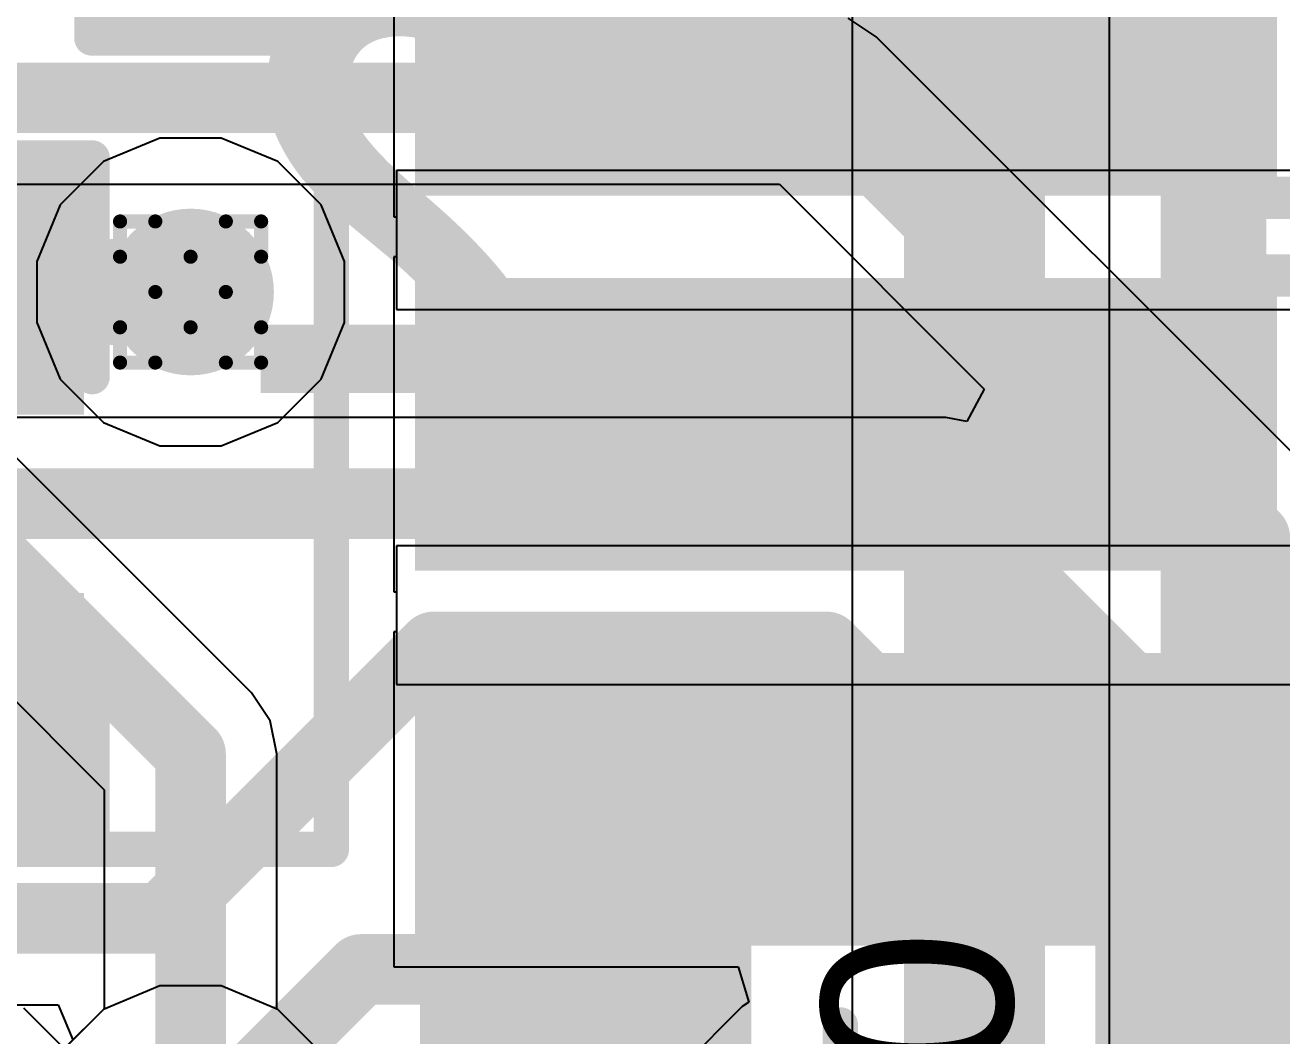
# Model space of a CAD drawing. Header units: inches. Extents: x -6 to 328, y -6 to 90.
# Drawn here: x 22.964 to 27.489, y 19.435 to 23.074 of the extents above; entities that cross this region are included whole.
import ezdxf

# ---------------------------------------------------------------- set-up
doc = ezdxf.new("R2010")
doc.units = ezdxf.units.IN
for name, color, linetype in [('Bottom Layer', 5, 'Continuous'), ('Bottom Overlay', 54, 'Continuous'), ('Bottom Paste', 16, 'Continuous'), ('Bottom Solder', 6, 'Continuous'), ('Drill Drawing', 1, 'Continuous'), ('GND', 76, 'Continuous'), ('PWR', 16, 'Continuous'), ('Top Layer', 1, 'Continuous'), ('Top Overlay', 2, 'Continuous'), ('Top Paste', 8, 'Continuous'), ('Top Solder', 216, 'Continuous'), ('Via Holes', 16, 'Continuous')]:
    doc.layers.add(name, color=color, linetype=linetype)
doc.styles.add('Arial', font='', dxfattribs={"height": 0.2})
doc.styles.add('Arial_Bold', font='', dxfattribs={"height": 0.2})
doc.styles.get('Arial').set_extended_font_data('Arial')
doc.styles.get('Arial_Bold').set_extended_font_data('Arial', bold=True)

# ---------------------------------------------------------------- blocks, each defined once
blk = doc.blocks.new('R___0603_B_32')
at = {"layer": 'Bottom Layer'}
for points in [[(-1.143, -0.4445), (-1.143, 0.4445), (-0.381, 0.4445), (-0.381, -0.4445)], [(0.381, -0.4445), (0.381, 0.4445), (1.143, 0.4445), (1.143, -0.4445)]]:
    blk.add_hatch(color=5, dxfattribs=at).paths.add_polyline_path(points)
at = {"layer": 'Bottom Paste'}
for points in [[(-1.143, -0.4445), (-1.143, 0.4445), (-0.381, 0.4445), (-0.381, -0.4445)], [(0.381, -0.4445), (0.381, 0.4445), (1.143, 0.4445), (1.143, -0.4445)]]:
    blk.add_hatch(color=16, dxfattribs=at).paths.add_polyline_path(points)
at = {"layer": 'Bottom Solder'}
for points in [[(-1.2446, -0.5461), (-1.2446, 0.5461), (-0.2794, 0.5461), (-0.2794, -0.5461)], [(0.2794, -0.5461), (0.2794, 0.5461), (1.2446, 0.5461), (1.2446, -0.5461)]]:
    blk.add_hatch(color=6, dxfattribs=at).paths.add_polyline_path(points)
at = {"layer": 'Bottom Overlay'}
for points in [[(1.2192, 0.5334, 0.127, 0.127, 0), (-1.2192, 0.5334, 0.127, 0.127, 0)], [(-1.2192, -0.5334, 0.127, 0.127, 0), (-1.2192, 0.5334, 0.127, 0.127, 0)], [(1.2192, -0.5334, 0.127, 0.127, 0), (1.2192, 0.5334, 0.127, 0.127, 0)], [(1.2192, -0.5334, 0.127, 0.127, 0), (-1.2192, -0.5334, 0.127, 0.127, 0)]]:
    blk.add_lwpolyline(points, format="xyseb", dxfattribs=at)
for points in [[(-1.25095, 0.5334, 0.0635, 0.0635, 1), (-1.18745, 0.5334, 0.0635, 0.0635, 1)], [(-1.25095, 0.5334, 0.0635, 0.0635, 1), (-1.18745, 0.5334, 0.0635, 0.0635, 1)], [(1.18745, 0.5334, 0.0635, 0.0635, 1), (1.25095, 0.5334, 0.0635, 0.0635, 1)], [(1.18745, 0.5334, 0.0635, 0.0635, 1), (1.25095, 0.5334, 0.0635, 0.0635, 1)], [(-1.25095, -0.5334, 0.0635, 0.0635, 1), (-1.18745, -0.5334, 0.0635, 0.0635, 1)], [(-1.25095, -0.5334, 0.0635, 0.0635, 1), (-1.18745, -0.5334, 0.0635, 0.0635, 1)], [(1.18745, -0.5334, 0.0635, 0.0635, 1), (1.25095, -0.5334, 0.0635, 0.0635, 1)], [(1.18745, -0.5334, 0.0635, 0.0635, 1), (1.25095, -0.5334, 0.0635, 0.0635, 1)]]:
    blk.add_lwpolyline(points, format="xyseb", close=True, dxfattribs=at)
blk = doc.blocks.new('HR963370A_51')
at = {"layer": 'Top Layer'}
for points in [[(-5.15, -6.8), (-4.3, -6.8), (-4.3, -9.7), (-5.15, -9.7)], [(-3.8, -6.8), (-2.95, -6.8), (-2.95, -9.7), (-3.8, -9.7)], [(-2.45, -6.8), (-1.6, -6.8), (-1.6, -9.7), (-2.45, -9.7)]]:
    blk.add_hatch(color=1, dxfattribs=at).paths.add_polyline_path(points)
at = {"layer": 'Top Paste'}
for points in [[(-5.15, -6.8), (-4.3, -6.8), (-4.3, -9.7), (-5.15, -9.7)], [(-3.8, -6.8), (-2.95, -6.8), (-2.95, -9.7), (-3.8, -9.7)], [(-2.45, -6.8), (-1.6, -6.8), (-1.6, -9.7), (-2.45, -9.7)]]:
    blk.add_hatch(color=8, dxfattribs=at).paths.add_polyline_path(points)
at = {"layer": 'Top Solder'}
for points in [[(-5.2516, -6.6984), (-4.1984, -6.6984), (-4.1984, -9.8016), (-5.2516, -9.8016)], [(-3.9016, -6.6984), (-2.8484, -6.6984), (-2.8484, -9.8016), (-3.9016, -9.8016)], [(-2.5516, -6.6984), (-1.4984, -6.6984), (-1.4984, -9.8016), (-2.5516, -9.8016)]]:
    blk.add_hatch(color=216, dxfattribs=at).paths.add_polyline_path(points)
at = {"layer": 'Top Overlay'}
blk.add_lwpolyline([(-8.1788, -8.2296, 0.127, 0.127, 0), (-5.5372, -8.2296, 0.127, 0.127, 0)], format="xyseb", dxfattribs=at)
blk.add_lwpolyline([(-5.569, -8.2296, 0.0635, 0.0635, 1), (-5.5054, -8.2296, 0.0635, 0.0635, 1)], format="xyseb", close=True, dxfattribs=at)
blk = doc.blocks.new('C___0603_B_72')
at = {"layer": 'Bottom Layer'}
for points in [[(-1.143, -0.4445), (-1.143, 0.4445), (-0.381, 0.4445), (-0.381, -0.4445)], [(0.381, -0.4445), (0.381, 0.4445), (1.143, 0.4445), (1.143, -0.4445)]]:
    blk.add_hatch(color=5, dxfattribs=at).paths.add_polyline_path(points)
at = {"layer": 'Bottom Paste'}
for points in [[(-1.143, -0.4445), (-1.143, 0.4445), (-0.381, 0.4445), (-0.381, -0.4445)], [(0.381, -0.4445), (0.381, 0.4445), (1.143, 0.4445), (1.143, -0.4445)]]:
    blk.add_hatch(color=16, dxfattribs=at).paths.add_polyline_path(points)
at = {"layer": 'Bottom Solder'}
for points in [[(-1.203, -0.5045), (-1.203, 0.5045), (-0.321, 0.5045), (-0.321, -0.5045)], [(0.321, -0.5045), (0.321, 0.5045), (1.203, 0.5045), (1.203, -0.5045)]]:
    blk.add_hatch(color=6, dxfattribs=at).paths.add_polyline_path(points)
at = {"layer": 'Bottom Overlay'}
for points in [[(-1.2446, 0.5334, 0.127, 0.127, 0), (-0.4572, 0.5334, 0.127, 0.127, 0)], [(-1.2446, 0.5334, 0.127, 0.127, 0), (-1.2446, -0.5334, 0.127, 0.127, 0)], [(0.4572, 0.5334, 0.127, 0.127, 0), (1.2446, 0.5334, 0.127, 0.127, 0)], [(1.2446, 0.5334, 0.127, 0.127, 0), (1.2446, -0.5334, 0.127, 0.127, 0)], [(-1.2446, -0.5334, 0.127, 0.127, 0), (-0.4572, -0.5334, 0.127, 0.127, 0)], [(0.4572, -0.5334, 0.127, 0.127, 0), (1.2446, -0.5334, 0.127, 0.127, 0)]]:
    blk.add_lwpolyline(points, format="xyseb", dxfattribs=at)
for points in [[(-1.2764, 0.5334, 0.0635, 0.0635, 1), (-1.2128, 0.5334, 0.0635, 0.0635, 1)], [(-1.2764, 0.5334, 0.0635, 0.0635, 1), (-1.2128, 0.5334, 0.0635, 0.0635, 1)], [(-0.4889, 0.5334, 0.0635, 0.0635, 1), (-0.4254, 0.5334, 0.0635, 0.0635, 1)], [(0.4254, 0.5334, 0.0635, 0.0635, 1), (0.4889, 0.5334, 0.0635, 0.0635, 1)], [(1.2128, 0.5334, 0.0635, 0.0635, 1), (1.2764, 0.5334, 0.0635, 0.0635, 1)], [(1.2128, 0.5334, 0.0635, 0.0635, 1), (1.2764, 0.5334, 0.0635, 0.0635, 1)], [(-1.2764, -0.5334, 0.0635, 0.0635, 1), (-1.2128, -0.5334, 0.0635, 0.0635, 1)], [(-1.2764, -0.5334, 0.0635, 0.0635, 1), (-1.2128, -0.5334, 0.0635, 0.0635, 1)], [(-0.4889, -0.5334, 0.0635, 0.0635, 1), (-0.4254, -0.5334, 0.0635, 0.0635, 1)], [(0.4254, -0.5334, 0.0635, 0.0635, 1), (0.4889, -0.5334, 0.0635, 0.0635, 1)], [(1.2128, -0.5334, 0.0635, 0.0635, 1), (1.2764, -0.5334, 0.0635, 0.0635, 1)], [(1.2128, -0.5334, 0.0635, 0.0635, 1), (1.2764, -0.5334, 0.0635, 0.0635, 1)]]:
    blk.add_lwpolyline(points, format="xyseb", close=True, dxfattribs=at)
blk = doc.blocks.new('C___0603_B_85')
at = {"layer": 'Bottom Layer'}
for points in [[(-1.143, -0.4445), (-1.143, 0.4445), (-0.381, 0.4445), (-0.381, -0.4445)], [(0.381, -0.4445), (0.381, 0.4445), (1.143, 0.4445), (1.143, -0.4445)]]:
    blk.add_hatch(color=5, dxfattribs=at).paths.add_polyline_path(points)
at = {"layer": 'Bottom Paste'}
for points in [[(-1.143, -0.4445), (-1.143, 0.4445), (-0.381, 0.4445), (-0.381, -0.4445)], [(0.381, -0.4445), (0.381, 0.4445), (1.143, 0.4445), (1.143, -0.4445)]]:
    blk.add_hatch(color=16, dxfattribs=at).paths.add_polyline_path(points)
at = {"layer": 'Bottom Solder'}
for points in [[(-1.203, -0.5045), (-1.203, 0.5045), (-0.321, 0.5045), (-0.321, -0.5045)], [(0.321, -0.5045), (0.321, 0.5045), (1.203, 0.5045), (1.203, -0.5045)]]:
    blk.add_hatch(color=6, dxfattribs=at).paths.add_polyline_path(points)
at = {"layer": 'Bottom Overlay'}
for points in [[(-1.2446, 0.5334, 0.127, 0.127, 0), (-0.4572, 0.5334, 0.127, 0.127, 0)], [(-1.2446, -0.5334, 0.127, 0.127, 0), (-1.2446, 0.5334, 0.127, 0.127, 0)], [(0.4572, 0.5334, 0.127, 0.127, 0), (1.2446, 0.5334, 0.127, 0.127, 0)], [(1.2446, -0.5334, 0.127, 0.127, 0), (1.2446, 0.5334, 0.127, 0.127, 0)], [(-1.2446, -0.5334, 0.127, 0.127, 0), (-0.4572, -0.5334, 0.127, 0.127, 0)], [(0.4572, -0.5334, 0.127, 0.127, 0), (1.2446, -0.5334, 0.127, 0.127, 0)]]:
    blk.add_lwpolyline(points, format="xyseb", dxfattribs=at)
for points in [[(-1.2764, 0.5334, 0.0635, 0.0635, 1), (-1.2128, 0.5334, 0.0635, 0.0635, 1)], [(-1.2764, 0.5334, 0.0635, 0.0635, 1), (-1.2128, 0.5334, 0.0635, 0.0635, 1)], [(-0.4889, 0.5334, 0.0635, 0.0635, 1), (-0.4254, 0.5334, 0.0635, 0.0635, 1)], [(0.4254, 0.5334, 0.0635, 0.0635, 1), (0.4889, 0.5334, 0.0635, 0.0635, 1)], [(1.2128, 0.5334, 0.0635, 0.0635, 1), (1.2764, 0.5334, 0.0635, 0.0635, 1)], [(1.2128, 0.5334, 0.0635, 0.0635, 1), (1.2764, 0.5334, 0.0635, 0.0635, 1)], [(-1.2764, -0.5334, 0.0635, 0.0635, 1), (-1.2128, -0.5334, 0.0635, 0.0635, 1)], [(-1.2764, -0.5334, 0.0635, 0.0635, 1), (-1.2128, -0.5334, 0.0635, 0.0635, 1)], [(-0.4889, -0.5334, 0.0635, 0.0635, 1), (-0.4254, -0.5334, 0.0635, 0.0635, 1)], [(0.4254, -0.5334, 0.0635, 0.0635, 1), (0.4889, -0.5334, 0.0635, 0.0635, 1)], [(1.2128, -0.5334, 0.0635, 0.0635, 1), (1.2764, -0.5334, 0.0635, 0.0635, 1)], [(1.2128, -0.5334, 0.0635, 0.0635, 1), (1.2764, -0.5334, 0.0635, 0.0635, 1)]]:
    blk.add_lwpolyline(points, format="xyseb", close=True, dxfattribs=at)

msp = doc.modelspace()

# ---------------------------------------------------------------- hatches: boundary and pattern name
at = {"layer": 'Bottom Layer'}
h = msp.add_hatch(color=5, dxfattribs=at)
edge = h.paths.add_edge_path()
edge.add_arc((23.56, 22.113), 0.3, 0, 360)
at = {"layer": 'GND'}
h = msp.add_hatch(color=76, dxfattribs=at)
edge = h.paths.add_edge_path()
edge.add_arc((23.56, 22.113), 0.3, 0, 360)
at = {"layer": 'PWR'}
h = msp.add_hatch(color=16, dxfattribs=at)
edge = h.paths.add_edge_path()
edge.add_arc((23.56, 22.113), 0.3, 0, 360)
at = {"layer": 'Top Layer'}
h = msp.add_hatch(color=1, dxfattribs=at)
edge = h.paths.add_edge_path()
edge.add_arc((23.56, 22.113), 0.3, 0, 360)
at = {"layer": 'Via Holes'}
h = msp.add_hatch(color=7, dxfattribs=at)
edge = h.paths.add_edge_path()
edge.add_arc((23.56, 22.113), 0.15, 0, 360)

# ---------------------------------------------------------------- linework, layer by layer
at = {"layer": 'Bottom Layer'}
for p, q in [((26.0287, 23.0319), (25.9279, 23.0992)), ((27.6114, 21.4492), (26.0287, 23.0319)), ((22.1217, 22.5014), (25.6802, 22.5014)), ((25.6802, 22.5014), (26.4178, 21.7638)), ((26.4178, 21.7638), (26.3552, 21.6467)), ((26.2795, 21.6618), (21.9623, 21.6618)), ((26.3552, 21.6467), (26.2795, 21.6618)), ((20.812, 19.5475), (23.0834, 19.5475)), ((23.0834, 19.5475), (23.136, 19.4205))]:
    msp.add_line(p, q, dxfattribs=at)
for points in [[(22.1217, 22.8121, 0.254, 0.254, 0), (25.8089, 22.8121, 0.254, 0.254, 0)], [(25.8089, 22.8121, 0.254, 0.254, 0), (27.3916, 21.2294, 0.254, 0.254, 0)], [(22.6723, 22.113, 0.381, 0.381, 0), (23.56, 22.113, 0.381, 0.381, 0)], [(20.3581, 21.351, 0.254, 0.254, 0), (26.2795, 21.351, 0.254, 0.254, 0)], [(26.2795, 21.351, 0.254, 0.254, 0), (26.9449, 20.6856, 0.254, 0.254, 0)], [(27.3916, 12.5912, 0.254, 0.254, 0), (27.3916, 21.2294, 0.254, 0.254, 0)], [(23.4576, 19.8583, 0.254, 0.254, 0), (24.4348, 20.8354, 0.254, 0.254, 0)], [(24.4348, 20.8354, 0.254, 0.254, 0), (25.8501, 20.8354, 0.254, 0.254, 0)], [(25.8501, 20.8354, 0.254, 0.254, 0), (26.4818, 20.2037, 0.254, 0.254, 0)], [(26.9449, 12.3172, 0.254, 0.254, 0), (26.9449, 20.6856, 0.254, 0.254, 0)], [(26.4818, 11.368, 0.254, 0.254, 0), (26.4818, 20.2037, 0.254, 0.254, 0)], [(20.0049, 19.8583, 0.254, 0.254, 0), (23.4576, 19.8583, 0.254, 0.254, 0)], [(23.56, 19.061, 0.254, 0.254, 0), (24.1736, 19.6746, 0.254, 0.254, 0)], [(24.1736, 19.6746, 0.254, 0.254, 0), (24.9824, 19.6746, 0.254, 0.254, 0)]]:
    msp.add_lwpolyline(points, format="xyseb", dxfattribs=at)
for points in [[(25.7454, 22.8121, 0.127, 0.127, 1), (25.8724, 22.8121, 0.127, 0.127, 1)], [(25.7454, 22.8121, 0.127, 0.127, 1), (25.8724, 22.8121, 0.127, 0.127, 1)], [(23.4647, 22.113, 0.1905, 0.1905, 1), (23.6552, 22.113, 0.1905, 0.1905, 1)], [(26.216, 21.351, 0.127, 0.127, 1), (26.343, 21.351, 0.127, 0.127, 1)], [(26.216, 21.351, 0.127, 0.127, 1), (26.343, 21.351, 0.127, 0.127, 1)], [(27.3281, 21.2294, 0.127, 0.127, 1), (27.4551, 21.2294, 0.127, 0.127, 1)], [(27.3281, 21.2294, 0.127, 0.127, 1), (27.4551, 21.2294, 0.127, 0.127, 1)], [(24.3713, 20.8354, 0.127, 0.127, 1), (24.4983, 20.8354, 0.127, 0.127, 1)], [(24.3713, 20.8354, 0.127, 0.127, 1), (24.4983, 20.8354, 0.127, 0.127, 1)], [(25.7866, 20.8354, 0.127, 0.127, 1), (25.9136, 20.8354, 0.127, 0.127, 1)], [(25.7866, 20.8354, 0.127, 0.127, 1), (25.9136, 20.8354, 0.127, 0.127, 1)], [(26.8814, 20.6856, 0.127, 0.127, 1), (27.0084, 20.6856, 0.127, 0.127, 1)], [(26.8814, 20.6856, 0.127, 0.127, 1), (27.0084, 20.6856, 0.127, 0.127, 1)], [(26.4183, 20.2037, 0.127, 0.127, 1), (26.5453, 20.2037, 0.127, 0.127, 1)], [(26.4183, 20.2037, 0.127, 0.127, 1), (26.5453, 20.2037, 0.127, 0.127, 1)], [(23.3941, 19.8583, 0.127, 0.127, 1), (23.5211, 19.8583, 0.127, 0.127, 1)], [(23.3941, 19.8583, 0.127, 0.127, 1), (23.5211, 19.8583, 0.127, 0.127, 1)], [(24.1101, 19.6746, 0.127, 0.127, 1), (24.2371, 19.6746, 0.127, 0.127, 1)], [(24.1101, 19.6746, 0.127, 0.127, 1), (24.2371, 19.6746, 0.127, 0.127, 1)], [(24.9189, 19.6746, 0.127, 0.127, 1), (25.0459, 19.6746, 0.127, 0.127, 1)]]:
    msp.add_lwpolyline(points, format="xyseb", close=True, dxfattribs=at)
at = {"layer": 'Bottom Overlay'}
for points in [[(20.8066, 22.7988, 0.127, 0.127, 0), (24.0668, 22.7988, 0.127, 0.127, 0)], [(24.0668, 20.1064, 0.127, 0.127, 0), (24.0668, 22.7988, 0.127, 0.127, 0)], [(20.8066, 20.1064, 0.127, 0.127, 0), (24.0668, 20.1064, 0.127, 0.127, 0)]]:
    msp.add_lwpolyline(points, format="xyseb", dxfattribs=at)
for points in [[(24.0351, 22.7988, 0.0635, 0.0635, 1), (24.0986, 22.7988, 0.0635, 0.0635, 1)], [(24.0351, 22.7988, 0.0635, 0.0635, 1), (24.0986, 22.7988, 0.0635, 0.0635, 1)], [(24.0351, 20.1064, 0.0635, 0.0635, 1), (24.0986, 20.1064, 0.0635, 0.0635, 1)], [(24.0351, 20.1064, 0.0635, 0.0635, 1), (24.0986, 20.1064, 0.0635, 0.0635, 1)]]:
    msp.add_lwpolyline(points, format="xyseb", close=True, dxfattribs=at)
at = {"layer": 'Drill Drawing'}
for points in [[(23.306, 22.24, 0.0508, 0.0508, 0), (23.306, 22.367, 0.0508, 0.0508, 0)], [(23.306, 22.367, 0.0508, 0.0508, 0), (23.433, 22.367, 0.0508, 0.0508, 0)], [(23.433, 22.367, 0.0508, 0.0508, 0), (23.56, 22.24, 0.0508, 0.0508, 0)], [(23.56, 22.24, 0.0508, 0.0508, 0), (23.687, 22.367, 0.0508, 0.0508, 0)], [(23.687, 22.367, 0.0508, 0.0508, 0), (23.814, 22.367, 0.0508, 0.0508, 0)], [(23.814, 22.24, 0.0508, 0.0508, 0), (23.814, 22.367, 0.0508, 0.0508, 0)], [(23.306, 22.24, 0.0508, 0.0508, 0), (23.433, 22.113, 0.0508, 0.0508, 0)], [(23.687, 22.113, 0.0508, 0.0508, 0), (23.814, 22.24, 0.0508, 0.0508, 0)], [(23.306, 21.986, 0.0508, 0.0508, 0), (23.433, 22.113, 0.0508, 0.0508, 0)], [(23.687, 22.113, 0.0508, 0.0508, 0), (23.814, 21.986, 0.0508, 0.0508, 0)], [(23.306, 21.859, 0.0508, 0.0508, 0), (23.306, 21.986, 0.0508, 0.0508, 0)], [(23.433, 21.859, 0.0508, 0.0508, 0), (23.56, 21.986, 0.0508, 0.0508, 0)], [(23.56, 21.986, 0.0508, 0.0508, 0), (23.687, 21.859, 0.0508, 0.0508, 0)], [(23.814, 21.859, 0.0508, 0.0508, 0), (23.814, 21.986, 0.0508, 0.0508, 0)], [(23.306, 21.859, 0.0508, 0.0508, 0), (23.433, 21.859, 0.0508, 0.0508, 0)], [(23.687, 21.859, 0.0508, 0.0508, 0), (23.814, 21.859, 0.0508, 0.0508, 0)]]:
    msp.add_lwpolyline(points, format="xyseb", dxfattribs=at)
for points in [[(23.2933, 22.367, 0.0254, 0.0254, 1), (23.3187, 22.367, 0.0254, 0.0254, 1)], [(23.2933, 22.367, 0.0254, 0.0254, 1), (23.3187, 22.367, 0.0254, 0.0254, 1)], [(23.4203, 22.367, 0.0254, 0.0254, 1), (23.4457, 22.367, 0.0254, 0.0254, 1)], [(23.4203, 22.367, 0.0254, 0.0254, 1), (23.4457, 22.367, 0.0254, 0.0254, 1)], [(23.6743, 22.367, 0.0254, 0.0254, 1), (23.6997, 22.367, 0.0254, 0.0254, 1)], [(23.6743, 22.367, 0.0254, 0.0254, 1), (23.6997, 22.367, 0.0254, 0.0254, 1)], [(23.8013, 22.367, 0.0254, 0.0254, 1), (23.8267, 22.367, 0.0254, 0.0254, 1)], [(23.8013, 22.367, 0.0254, 0.0254, 1), (23.8267, 22.367, 0.0254, 0.0254, 1)], [(23.2933, 22.24, 0.0254, 0.0254, 1), (23.3187, 22.24, 0.0254, 0.0254, 1)], [(23.2933, 22.24, 0.0254, 0.0254, 1), (23.3187, 22.24, 0.0254, 0.0254, 1)], [(23.5473, 22.24, 0.0254, 0.0254, 1), (23.5727, 22.24, 0.0254, 0.0254, 1)], [(23.5473, 22.24, 0.0254, 0.0254, 1), (23.5727, 22.24, 0.0254, 0.0254, 1)], [(23.8013, 22.24, 0.0254, 0.0254, 1), (23.8267, 22.24, 0.0254, 0.0254, 1)], [(23.8013, 22.24, 0.0254, 0.0254, 1), (23.8267, 22.24, 0.0254, 0.0254, 1)], [(23.4203, 22.113, 0.0254, 0.0254, 1), (23.4457, 22.113, 0.0254, 0.0254, 1)], [(23.4203, 22.113, 0.0254, 0.0254, 1), (23.4457, 22.113, 0.0254, 0.0254, 1)], [(23.6743, 22.113, 0.0254, 0.0254, 1), (23.6997, 22.113, 0.0254, 0.0254, 1)], [(23.6743, 22.113, 0.0254, 0.0254, 1), (23.6997, 22.113, 0.0254, 0.0254, 1)], [(23.2933, 21.986, 0.0254, 0.0254, 1), (23.3187, 21.986, 0.0254, 0.0254, 1)], [(23.2933, 21.986, 0.0254, 0.0254, 1), (23.3187, 21.986, 0.0254, 0.0254, 1)], [(23.5473, 21.986, 0.0254, 0.0254, 1), (23.5727, 21.986, 0.0254, 0.0254, 1)], [(23.5473, 21.986, 0.0254, 0.0254, 1), (23.5727, 21.986, 0.0254, 0.0254, 1)], [(23.8013, 21.986, 0.0254, 0.0254, 1), (23.8267, 21.986, 0.0254, 0.0254, 1)], [(23.8013, 21.986, 0.0254, 0.0254, 1), (23.8267, 21.986, 0.0254, 0.0254, 1)], [(23.2933, 21.859, 0.0254, 0.0254, 1), (23.3187, 21.859, 0.0254, 0.0254, 1)], [(23.2933, 21.859, 0.0254, 0.0254, 1), (23.3187, 21.859, 0.0254, 0.0254, 1)], [(23.4203, 21.859, 0.0254, 0.0254, 1), (23.4457, 21.859, 0.0254, 0.0254, 1)], [(23.4203, 21.859, 0.0254, 0.0254, 1), (23.4457, 21.859, 0.0254, 0.0254, 1)], [(23.6743, 21.859, 0.0254, 0.0254, 1), (23.6997, 21.859, 0.0254, 0.0254, 1)], [(23.6743, 21.859, 0.0254, 0.0254, 1), (23.6997, 21.859, 0.0254, 0.0254, 1)], [(23.8013, 21.859, 0.0254, 0.0254, 1), (23.8267, 21.859, 0.0254, 0.0254, 1)], [(23.8013, 21.859, 0.0254, 0.0254, 1), (23.8267, 21.859, 0.0254, 0.0254, 1)]]:
    msp.add_lwpolyline(points, format="xyseb", close=True, dxfattribs=at)
at = {"layer": 'GND'}
for p, q in [((26.8675, 24.78), (26.8675, 19.061)), ((23.4498, 19.615), (23.2462, 19.5307)), ((23.6702, 19.615), (23.4498, 19.615)), ((23.8738, 19.5307), (23.6702, 19.615)), ((23.2462, 19.5307), (23.0903, 19.3748)), ((24.0296, 19.3748), (23.8738, 19.5307))]:
    msp.add_line(p, q, dxfattribs=at)
msp.add_lwpolyline([(27.243, 19.061, 0.381, 0.381, 0), (27.243, 24.78, 0.381, 0.381, 0)], format="xyseb", dxfattribs=at)
at = {"layer": 'PWR'}
for p, q in [((25.9425, 23.8742), (25.9425, 14.8138)), ((23.4498, 22.667), (23.2462, 22.5827)), ((23.6702, 22.667), (23.4498, 22.667)), ((23.8738, 22.5827), (23.6702, 22.667)), ((23.2462, 22.5827), (23.0903, 22.4268)), ((24.0296, 22.4268), (23.8738, 22.5827)), ((23.0903, 22.4268), (23.006, 22.2232)), ((24.114, 22.2232), (24.0296, 22.4268)), ((23.006, 22.2232), (23.006, 22.0028)), ((24.114, 22.0028), (24.114, 22.2232)), ((23.006, 22.0028), (23.0903, 21.7992)), ((24.0296, 21.7992), (24.114, 22.0028)), ((23.0903, 21.7992), (23.2462, 21.6434)), ((23.8738, 21.6434), (24.0296, 21.7992)), ((23.2462, 21.6434), (23.4498, 21.559)), ((23.6702, 21.559), (23.8738, 21.6434)), ((23.4498, 21.559), (23.6702, 21.559)), ((23.4498, 19.615), (23.2462, 19.5307)), ((23.6702, 19.615), (23.4498, 19.615)), ((23.8738, 19.5307), (23.6702, 19.615)), ((23.1048, 19.3893), (22.9594, 19.5347)), ((23.2462, 19.5307), (23.1048, 19.3893)), ((24.0296, 19.3748), (23.8738, 19.5307))]:
    msp.add_line(p, q, dxfattribs=at)
for points in [[(27.1792, 18.2892, 0.254, 0.254, 0), (27.1792, 26.6867, 0.254, 0.254, 0)], [(26.3828, 14.6314, 0.508, 0.508, 0), (26.3828, 24.0565, 0.508, 0.508, 0)]]:
    msp.add_lwpolyline(points, format="xyseb", dxfattribs=at)
at = {"layer": 'Top Layer'}
for p, q in [((24.2922, 23.5896), (24.2922, 22.384)), ((27.5478, 22.5498), (24.3018, 22.5498)), ((24.3018, 22.5498), (24.3018, 22.0498)), ((24.2922, 22.384), (24.3018, 22.384)), ((24.3018, 22.384), (24.3018, 22.2396)), ((24.3018, 22.2396), (24.2922, 22.2396)), ((24.2922, 22.2396), (24.2922, 21.034)), ((24.3018, 22.0498), (27.5478, 22.0498)), ((23.7797, 20.67), (22.9325, 21.5172)), ((27.5478, 21.1998), (24.3018, 21.1998)), ((24.3018, 21.1998), (24.3018, 20.6998)), ((24.2922, 21.034), (24.3018, 21.034)), ((24.3018, 21.034), (24.3018, 20.8896)), ((22.5841, 20.9867), (23.2492, 20.3215)), ((24.3018, 20.8896), (24.2922, 20.8896)), ((24.2922, 20.8896), (24.2922, 19.684)), ((24.3018, 20.6998), (27.5478, 20.6998)), ((23.8471, 20.5691), (23.7797, 20.67)), ((23.8708, 20.4502), (23.8471, 20.5691)), ((23.8708, 19.532), (23.8708, 20.4502)), ((23.2492, 20.3215), (23.2492, 19.532)), ((24.2922, 19.684), (25.5314, 19.684)), ((25.5314, 19.684), (25.5699, 19.557)), ((25.5699, 19.557), (25.5461, 19.5411)), ((23.2462, 19.5307), (23.0903, 19.3748)), ((23.2492, 19.532), (23.2462, 19.5307)), ((23.8738, 19.5307), (23.8708, 19.532)), ((24.0296, 19.3748), (23.8738, 19.5307)), ((25.5461, 19.5411), (25.1466, 19.1416))]:
    msp.add_line(p, q, dxfattribs=at)
for points in [[(25.92, 22.9868, 0.1524, 0.1524, 0), (26.945, 22.9868, 0.1524, 0.1524, 0)], [(26.945, 22.9868, 0.1524, 0.1524, 0), (27.2938, 22.638, 0.1524, 0.1524, 0)], [(27.2938, 22.5408, 0.1524, 0.1524, 0), (27.2938, 22.638, 0.1524, 0.1524, 0)], [(27.2938, 22.5408, 0.1524, 0.1524, 0), (27.3831, 22.4515, 0.1524, 0.1524, 0)], [(27.3831, 22.4515, 0.1524, 0.1524, 0), (27.583, 22.4515, 0.1524, 0.1524, 0)], [(27.2938, 22.0829, 0.1524, 0.1524, 0), (27.3831, 22.1721, 0.1524, 0.1524, 0)], [(27.3831, 22.1721, 0.1524, 0.1524, 0), (27.6987, 22.1721, 0.1524, 0.1524, 0)], [(27.2938, 21.9856, 0.1524, 0.1524, 0), (27.2938, 22.0829, 0.1524, 0.1524, 0)], [(26.945, 21.6368, 0.1524, 0.1524, 0), (27.2938, 21.9856, 0.1524, 0.1524, 0)], [(25.92, 21.6368, 0.1524, 0.1524, 0), (26.945, 21.6368, 0.1524, 0.1524, 0)], [(22.7128, 21.2974, 0.254, 0.254, 0), (23.56, 20.4502, 0.254, 0.254, 0)], [(23.56, 19.061, 0.254, 0.254, 0), (23.56, 20.4502, 0.254, 0.254, 0)], [(25.92, 20.2868, 0.3048, 0.3048, 0), (26.945, 20.2868, 0.3048, 0.3048, 0)], [(26.945, 20.2868, 0.3048, 0.3048, 0), (27.2176, 20.0142, 0.3048, 0.3048, 0)], [(27.2176, 19.971, 0.3048, 0.3048, 0), (27.2176, 20.0142, 0.3048, 0.3048, 0)], [(27.2176, 19.971, 0.3048, 0.3048, 0), (28.0711, 19.1175, 0.3048, 0.3048, 0)]]:
    msp.add_lwpolyline(points, format="xyseb", dxfattribs=at)
for points in [[(25.8819, 22.9868, 0.0762, 0.0762, 1), (25.9581, 22.9868, 0.0762, 0.0762, 1)], [(26.9069, 22.9868, 0.0762, 0.0762, 1), (26.9831, 22.9868, 0.0762, 0.0762, 1)], [(26.9069, 22.9868, 0.0762, 0.0762, 1), (26.9831, 22.9868, 0.0762, 0.0762, 1)], [(27.2557, 22.638, 0.0762, 0.0762, 1), (27.3319, 22.638, 0.0762, 0.0762, 1)], [(27.2557, 22.638, 0.0762, 0.0762, 1), (27.3319, 22.638, 0.0762, 0.0762, 1)], [(27.2557, 22.5408, 0.0762, 0.0762, 1), (27.3319, 22.5408, 0.0762, 0.0762, 1)], [(27.2557, 22.5408, 0.0762, 0.0762, 1), (27.3319, 22.5408, 0.0762, 0.0762, 1)], [(27.345, 22.4515, 0.0762, 0.0762, 1), (27.4212, 22.4515, 0.0762, 0.0762, 1)], [(27.345, 22.4515, 0.0762, 0.0762, 1), (27.4212, 22.4515, 0.0762, 0.0762, 1)], [(27.345, 22.1721, 0.0762, 0.0762, 1), (27.4212, 22.1721, 0.0762, 0.0762, 1)], [(27.345, 22.1721, 0.0762, 0.0762, 1), (27.4212, 22.1721, 0.0762, 0.0762, 1)], [(27.2557, 22.0829, 0.0762, 0.0762, 1), (27.3319, 22.0829, 0.0762, 0.0762, 1)], [(27.2557, 22.0829, 0.0762, 0.0762, 1), (27.3319, 22.0829, 0.0762, 0.0762, 1)], [(27.2557, 21.9856, 0.0762, 0.0762, 1), (27.3319, 21.9856, 0.0762, 0.0762, 1)], [(27.2557, 21.9856, 0.0762, 0.0762, 1), (27.3319, 21.9856, 0.0762, 0.0762, 1)], [(25.8819, 21.6368, 0.0762, 0.0762, 1), (25.9581, 21.6368, 0.0762, 0.0762, 1)], [(26.9069, 21.6368, 0.0762, 0.0762, 1), (26.9831, 21.6368, 0.0762, 0.0762, 1)], [(26.9069, 21.6368, 0.0762, 0.0762, 1), (26.9831, 21.6368, 0.0762, 0.0762, 1)], [(23.4965, 20.4502, 0.127, 0.127, 1), (23.6235, 20.4502, 0.127, 0.127, 1)], [(23.4965, 20.4502, 0.127, 0.127, 1), (23.6235, 20.4502, 0.127, 0.127, 1)], [(25.8438, 20.2868, 0.1524, 0.1524, 1), (25.9962, 20.2868, 0.1524, 0.1524, 1)], [(26.8688, 20.2868, 0.1524, 0.1524, 1), (27.0212, 20.2868, 0.1524, 0.1524, 1)], [(26.8688, 20.2868, 0.1524, 0.1524, 1), (27.0212, 20.2868, 0.1524, 0.1524, 1)], [(27.1414, 20.0142, 0.1524, 0.1524, 1), (27.2938, 20.0142, 0.1524, 0.1524, 1)], [(27.1414, 20.0142, 0.1524, 0.1524, 1), (27.2938, 20.0142, 0.1524, 0.1524, 1)], [(27.1414, 19.971, 0.1524, 0.1524, 1), (27.2938, 19.971, 0.1524, 0.1524, 1)], [(27.1414, 19.971, 0.1524, 0.1524, 1), (27.2938, 19.971, 0.1524, 0.1524, 1)]]:
    msp.add_lwpolyline(points, format="xyseb", close=True, dxfattribs=at)

# ---------------------------------------------------------------- block references
for name, p, rotation in [('HR963370A_51', (17.67, 25.0118), 90), ('C___0603_B_72', (22.6723, 21.351), 90), ('R___0603_B_32', (24.9824, 18.9126), 270)]:
    msp.add_blockref(name, p, dxfattribs=dict(rotation=rotation))
msp.add_blockref('C___0603_B_85', (24.449, 23.5608))

# ---------------------------------------------------------------- texts
at = {"layer": 'Bottom Overlay', "text_generation_flag": 2}
for s, height, rotation, style, p in [('2', 1.5, 360, 'Arial_Bold', (24.8942, 21.7495)), ('R10', 0.6858, 270, 'Arial', (25.8325, 18.0615))]:
    msp.add_text(s, height=height, rotation=rotation, dxfattribs=dict(at, style=style)).set_placement(p)

doc.saveas('drawing.dxf')
